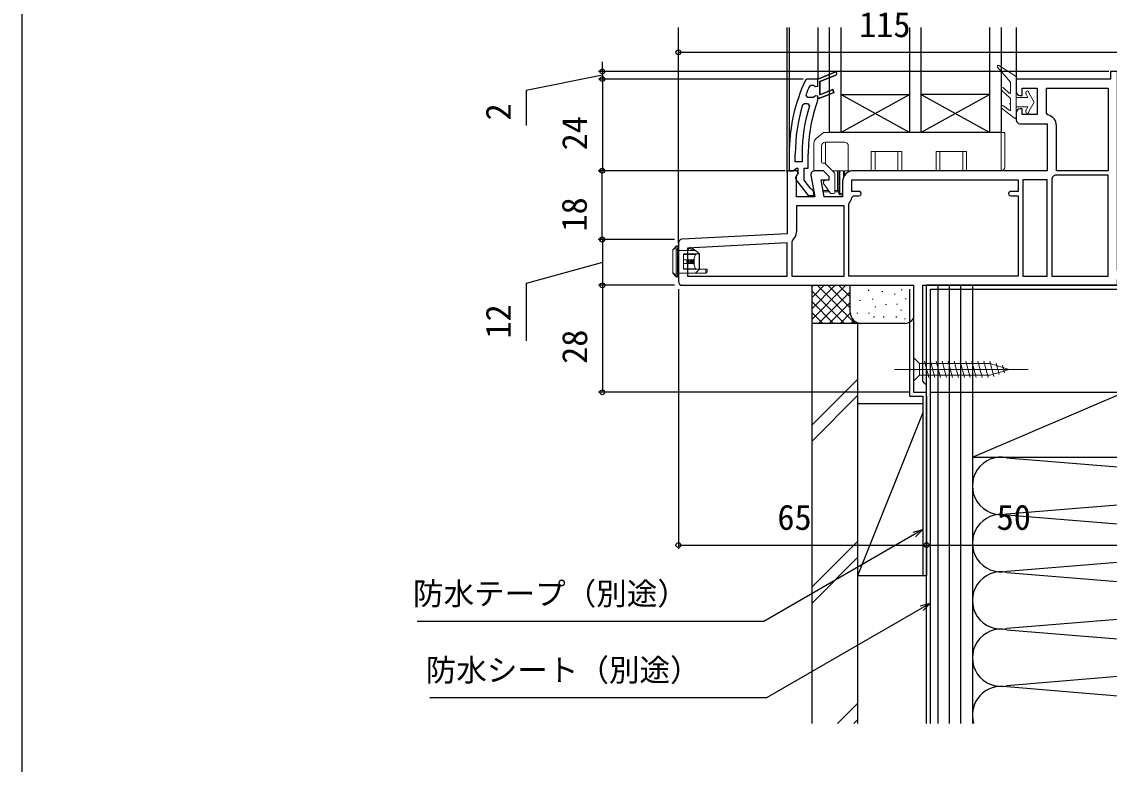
# Model space of a CAD drawing. Units: millimetres, scale not verified. Extents: x -525 to 525, y -783 to 778.
# Drawn here: x -525 to -240.2, y -75 to 119.3 of the extents above; entities that cross this region are included whole.
import ezdxf
from ezdxf.enums import TextEntityAlignment as Align

# ---------------------------------------------------------------- set-up
doc = ezdxf.new("R2010")
doc.units = ezdxf.units.MM
doc.header["$LTSCALE"] = 4
for name, color, linetype in [('0-3_YKK_11', 7, 'Continuous'), ('0-4_YKK_12', 2, 'Continuous'), ('0-7_YKK_D', 6, 'Continuous'), ('0-8_YKK_ZWAK', 7, 'Continuous'), ('0-9_YSS_K', 3, 'Continuous'), ('0-A_YSS_KE', 3, 'Continuous')]:
    doc.layers.add(name, color=color, linetype=linetype)
doc.layers.add('0-5_YKK_13', color=4, linetype='Continuous', lineweight=18)
doc.styles.add('ＭＳ ゴシック', font='')
doc.styles.get('ＭＳ ゴシック').set_extended_font_data('MS Gothic')

msp = doc.modelspace()

# ---------------------------------------------------------------- linework, layer by layer
at = {"layer": '0-3_YKK_11'}
for p, q in [((-264.5, 95.542), (-264.5, 93.642)), ((-353, 61.394), (-353, 51.342))]:
    msp.add_line(p, q, dxfattribs=at)
for points in [[(-352, 50.342), (-291.4, 50.342), (-291.4, 22.342), (-288, 22.342), (-288, 24.242), (-288.5, 24.742), (-289, 25.242), (-289, 50.342), (-238, 50.342), (-238, 51.842), (-225.5, 51.842), (-225.5, 50.342), (-223, 50.342), (-223, 54.342), (-238, 54.342), (-238, 106.342), (-239.8, 106.342), (-239.8, 104.342), (-264.5, 104.342), (-264.5, 101.042)], [(-318.705, 102.442), (-318.247, 102.742), (-317.575, 102.742), (-317.09, 102.367), (-316.5, 102.442), (-316.5, 104.342), (-312.048, 106.114), (-316.5, 104.342), (-319.282, 104.342), (-319.736, 104.053)], [(-311.752, 105.371), (-316, 103.68), (-316, 100.204), (-312.548, 101.577), (-312.252, 100.834), (-316, 99.342), (-316.5, 99.342), (-316.5, 99.842), (-317.09, 99.917), (-317.575, 99.542), (-317.6, 99.542), (-319.135, 99.542), (-319.604, 100.217)], [(-316.53, 98.725), (-316.5, 98.896), (-316.5, 99.342), (-316, 99.342), (-312.252, 100.834), (-312.548, 101.577), (-316, 100.204), (-316, 103.68), (-311.752, 105.371)], [(-263.5, 100.042), (-263, 100.042), (-263, 101.942), (-259, 101.942), (-259, 95.042), (-263, 95.042), (-263, 96.542), (-263.5, 96.542)], [(-256.218, 94.961), (-256.6, 95.447), (-256.6, 101.942), (-240.4, 101.942)], [(-240.4, 101.942), (-240.4, 80.342), (-254, 80.342), (-254, 92.142)], [(-320.491, 97.588), (-320.013, 97.942), (-319.176, 97.942), (-318.699, 97.295)], [(-263.5, 92.642), (-256.4, 92.642), (-256.4, 80.342), (-307.1, 80.342)], [(-324, 84.71), (-324, 80.342), (-322.9, 80.342), (-322.404, 80.78), (-322.106, 81.042), (-321.7, 81.042), (-321.7, 79.642), (-321.9, 79.242)], [(-320.6, 84.71), (-320.6, 82.642), (-322.4, 82.642), (-322.4, 84.71)], [(-322.087, 77.826), (-318.975, 73.842), (-317.5, 73.842), (-317.5, 74.944), (-317.975, 75.443), (-318.345, 75.635), (-320.1, 77.881), (-320.1, 81.042), (-319, 81.042), (-319, 84.71)], [(-318.285, 79.169), (-317.293, 73.542), (-322.1, 73.542), (-322.1, 78.899), (-321.558, 79.767), (-321.877, 80.342), (-324.5, 80.342), (-324.5, 63.836), (-352.052, 62.392)], [(-310, 77.442), (-310, 73.542), (-314.856, 73.542), (-315.632, 77.942), (-313.5, 77.942), (-313.5, 78.842), (-315, 80.342), (-317.3, 80.342)], [(-305.7, 74.942), (-307.6, 74.942), (-307.6, 77.942), (-264, 77.942), (-264, 74.942), (-265.9, 74.942)], [(-255.024, 78.631), (-255.2, 78.25), (-255.2, 52.742), (-240.4, 52.742)], [(-240.4, 52.742), (-240.4, 79.142), (-254.308, 79.142), (-254.689, 78.966)], [(-264, 52.742), (-308.4, 52.742), (-308.4, 71.542), (-308.262, 71.887)], [(-307.613, 73.294), (-307.116, 73.742), (-305.7, 73.742)], [(-265.9, 73.742), (-264, 73.742), (-264, 52.742)], [(-309.6, 52.742), (-309.6, 71.142), (-322.1, 71.142), (-322.1, 64.311)], [(-323.124, 62.1), (-323.3, 61.718), (-323.3, 52.742), (-309.6, 52.742)]]:
    msp.add_lwpolyline(points, dxfattribs=at)
for points in [[(-256.4, 52.742), (-256.4, 77.942), (-262.8, 77.942), (-262.8, 52.742)], [(-324.5, 61.433), (-350.6, 60.065), (-350.6, 52.742), (-324.5, 52.742)]]:
    msp.add_lwpolyline(points, close=True, dxfattribs=at)
for centre, radius, start, end in [((-311.9, 105.742), 0.4, 291.69939, 111.69941), ((-311.9, 105.742), 0.4, 291.69939, 111.69941), ((-278, 84.71), 46, 155.13402, 179.99999), ((-278, 84.71), 44.4, 156.46078, 159.55779), ((-263.5, 101.042), 1, 180.00001, 269.99999), ((-278, 84.71), 44.4, 163.13981, 180.00001), ((-278, 84.71), 42.6, 162.81723, 180.00001), ((-278, 84.71), 41, 160.01112, 180.00001), ((-263.5, 95.542), 1, 90.00001, 179.99999), ((-256.9, 92.142), 2.9, 0.00001, 76.39104), ((-263.5, 93.642), 1, 180.00001, 269.99999), ((-317.3, 79.342), 1, 90, 189.99998), ((-307.1, 77.442), 2.9, 90.00001, 179.99999), ((-321.3, 78.442), 1, 126.86989, 218.08672), ((-256.9, 80.842), 2.9, 310.32022, 319.67978), ((-305.7, 74.342), 0.6, 269.99999, 90.00001), ((-265.9, 74.342), 0.6, 89.99999, 270.00001), ((-310, 73.542), 2.4, 316.39716, 354.0622), ((-325, 64.311), 2.9, 310.32022, 0.00001), ((-352, 61.394), 1, 93.00003, 180), ((-352, 51.342), 1, 180.00001, 269.99999)]:
    msp.add_arc(centre, radius, start, end, dxfattribs=at)
at = {"layer": '0-4_YKK_12'}
for p, q in [((-353, 61.252), (-353, 117.842)), ((-324.5, 79.843), (-324.5, 117.842)), ((-324, 117.842), (-324, 84.71)), ((-316.5, 117.842), (-316.5, 104.342)), ((-313.499, 117.842), (-313.501, 90.342)), ((-310.5, 117.842), (-310.5, 90.342)), ((-292.5, 117.842), (-292.5, 90.342)), ((-289.5, 117.842), (-289.5, 90.342)), ((-271.5, 117.842), (-271.5, 90.342)), ((-268.5, 117.842), (-268.5, 90.342)), ((-264.5, 117.842), (-264.5, 103.842)), ((-310.5, 100.342), (-292.5, 100.342)), ((-310.5, 90.342), (-292.5, 100.342)), ((-292.5, 90.342), (-310.5, 100.342)), ((-271.5, 100.342), (-289.5, 100.342)), ((-271.5, 90.342), (-289.5, 100.342)), ((-289.5, 90.342), (-271.5, 100.342)), ((-268.5, 90.342), (-313.501, 90.342))]:
    msp.add_line(p, q, dxfattribs=at)
at = {"layer": '0-5_YKK_13'}
for p, q in [((-266.048, 103.499), (-269.428, 107.447)), ((-264.5, 105.042), (-269.04, 107.896)), ((-266, 103.369), (-266, 100.794)), ((-264.5, 94.342), (-264.5, 105.042)), ((-266.064, 99.302), (-268.372, 101.45)), ((-266.336, 100.648), (-267.828, 102.035)), ((-262, 100.842), (-262, 100.61)), ((-261.445, 99.542), (-261.946, 100.41)), ((-261.2, 100.842), (-261.2, 100.717)), ((-259.8, 98.292), (-261.2, 100.717)), ((-266.323, 96.169), (-267.855, 97.358)), ((-266, 99.155), (-266, 98.02)), ((-266, 97.62), (-266, 96.328)), ((-261.445, 99.542), (-264.5, 99.542)), ((-261.445, 97.042), (-264.5, 97.042)), ((-261.445, 97.042), (-261.946, 96.175)), ((-259.8, 98.292), (-261.2, 95.868)), ((-268.346, 96.727), (-264.984, 94.106)), ((-262, 95.975), (-262, 95.742)), ((-261.2, 95.868), (-261.2, 95.742)), ((-315.082, 90.277), (-316.937, 88.793)), ((-268.5, 90.342), (-314.895, 90.342)), ((-268.5, 90.342), (-267.5, 90.342)), ((-268.5, 80.342), (-268.5, 90.342)), ((-267.5, 90.342), (-267.5, 81.342)), ((-317.5, 87.622), (-317.5, 80.542)), ((-315.5, 82.542), (-315.5, 86.842)), ((-314.5, 87.842), (-309.5, 87.842)), ((-314.5, 82.171), (-314.5, 87.842)), ((-308.5, 86.842), (-308.5, 80.342)), ((-294.5, 85.342), (-302.5, 85.342)), ((-302.5, 80.342), (-302.5, 85.342)), ((-295.5, 80.342), (-295.5, 85.342)), ((-294.5, 85.342), (-294.5, 80.342)), ((-277.5, 85.342), (-285.5, 85.342)), ((-285.5, 80.342), (-285.5, 85.342)), ((-278.5, 80.342), (-278.5, 85.342)), ((-277.5, 85.342), (-277.5, 80.342)), ((-317.5, 80.322), (-317.5, 80.342)), ((-317.3, 80.342), (-317.5, 80.342)), ((-317.3, 80.342), (-315.707, 80.342)), ((-314.879, 82.342), (-315.3, 82.342)), ((-312.146, 79.817), (-314.525, 82.196)), ((-312.672, 80.342), (-308.5, 80.342)), ((-311, 74.342), (-311, 80.042)), ((-311, 80.042), (-310.7, 80.042)), ((-310.7, 80.042), (-310.7, 74.342)), ((-309.8, 78.501), (-309.8, 80.342)), ((-309.5, 80.342), (-309.5, 79.07)), ((-308.5, 80.342), (-302.5, 80.342)), ((-294.5, 80.342), (-295.5, 80.342)), ((-294.5, 80.342), (-285.5, 80.342)), ((-277.5, 80.342), (-278.5, 80.342)), ((-277.5, 80.342), (-268.5, 80.342)), ((-315, 77.427), (-315, 77.106)), ((-314.964, 76.991), (-313.199, 74.47)), ((-314.307, 77.942), (-314.9, 77.6)), ((-312, 74.642), (-312, 79.464)), ((-315.138, 75.142), (-313.67, 75.142)), ((-313.46, 74.842), (-315.085, 74.842)), ((-312.953, 74.342), (-312.3, 74.342)), ((-312, 75.142), (-311.3, 75.142)), ((-311.3, 74.842), (-312, 74.842)), ((-311.3, 75.142), (-311.3, 74.842)), ((-310.7, 74.342), (-310, 74.342)), ((-310, 74.042), (-310.7, 74.042)), ((-353.674, 60.339), (-354.494, 59.519)), ((-353.376, 60.643), (-353.38, 60.637)), ((-354.5, 53.619), (-354.5, 59.519)), ((-354.494, 59.519), (-354.5, 59.519)), ((-354.494, 59.519), (-354.494, 53.667)), ((-353.254, 59.643), (-353.548, 59.643)), ((-353, 59.643), (-353, 53.443)), ((-348.5, 59.443), (-353, 59.443)), ((-351.7, 58.543), (-348.264, 58.543)), ((-351.7, 58.439), (-351.7, 58.543)), ((-351.7, 58.439), (-351.7, 57.043)), ((-348.443, 58.439), (-351.7, 58.439)), ((-350.8, 57.043), (-351.7, 57.043)), ((-351.7, 57.043), (-351.7, 56.043)), ((-350.8, 57.043), (-350.8, 56.043)), ((-350.359, 57.043), (-350.8, 57.043)), ((-350.217, 57.043), (-350.217, 56.043)), ((-349.8, 57.043), (-350.217, 57.043)), ((-349.8, 57.043), (-349.8, 56.043)), ((-349.667, 57.043), (-349.8, 57.043)), ((-349.486, 57.043), (-349.486, 56.043)), ((-349.45, 57.043), (-349.258, 57.043)), ((-349.258, 57.043), (-349.258, 56.043)), ((-349.028, 57.043), (-349.258, 57.043)), ((-349.028, 57.043), (-349.028, 56.043)), ((-348.888, 57.439), (-348.888, 55.647)), ((-347.5, 58.543), (-348.5, 59.443)), ((-347.565, 58.543), (-348.264, 58.543)), ((-347.565, 54.543), (-347.565, 58.543)), ((-347.565, 58.543), (-347.5, 58.543)), ((-347.5, 58.543), (-347.5, 54.543)), ((-351.7, 56.043), (-351.7, 54.647)), ((-351.7, 54.647), (-348.443, 54.647)), ((-350.217, 56.043), (-350.359, 56.043)), ((-349.8, 56.043), (-350.217, 56.043)), ((-349.667, 56.043), (-349.8, 56.043)), ((-349.486, 56.043), (-349.667, 56.043)), ((-349.45, 56.043), (-349.486, 56.043)), ((-349.258, 56.043), (-349.45, 56.043)), ((-349.028, 56.043), (-349.258, 56.043)), ((-348.5, 53.543), (-347.5, 54.543)), ((-347.565, 54.543), (-348.264, 54.543)), ((-347.5, 54.543), (-347.565, 54.543)), ((-345.8, 54.543), (-345.5, 54.543)), ((-354.494, 53.667), (-353.631, 52.804)), ((-353.488, 52.531), (-353.549, 52.592)), ((-353.337, 52.53), (-353.276, 52.443)), ((-348.5, 53.543), (-353, 53.543)), ((-345.8, 53.543), (-348.5, 53.543)), ((-291.4, 31.442), (-291.4, 25.242)), ((-291.4, 31.442), (-289.85, 29.893)), ((-271.316, 29.893), (-289.85, 29.893)), ((-289.85, 29.893), (-289.85, 26.793)), ((-287.424, 26.243), (-288.549, 30.443)), ((-285.871, 26.243), (-286.996, 30.443)), ((-284.318, 26.243), (-285.443, 30.443)), ((-282.765, 26.243), (-283.89, 30.443)), ((-281.212, 26.243), (-282.337, 30.443)), ((-279.659, 26.243), (-280.784, 30.443)), ((-278.106, 26.243), (-279.231, 30.443)), ((-276.553, 26.243), (-277.679, 30.443)), ((-275, 26.243), (-276.126, 30.443)), ((-273.447, 26.243), (-274.573, 30.443)), ((-271.894, 26.243), (-273.02, 30.443)), ((-270.411, 26.501), (-271.467, 30.443)), ((-266.4, 28.343), (-271.316, 29.893)), ((-268.979, 26.953), (-269.792, 29.989)), ((-267.547, 27.404), (-268.096, 29.454)), ((-296.4, 28.342), (-261.4, 28.343)), ((-291.4, 25.242), (-289.85, 26.793)), ((-289.85, 26.793), (-271.316, 26.793)), ((-266.4, 28.343), (-271.316, 26.793))]:
    msp.add_line(p, q, dxfattribs=at)
for points in [[(-301.5, 85.342), (-301.5, 80.342), (-302.5, 80.342)], [(-284.5, 85.342), (-284.5, 80.342), (-285.5, 80.342)], [(-311, 75.142), (-311.3, 75.142), (-311.3, 80.342)], [(-310.7, 74.042), (-310.7, 74.342), (-311, 74.342)], [(-354.412, 59.731), (-353.592, 60.551), (-353.588, 60.555)], [(-353.376, 60.643), (-353, 60.643), (-353, 59.643), (-353.254, 59.643)], [(-350.4, 59.443), (-350.4, 60.043), (-348.8, 59.443)], [(-349.8, 59.818), (-349.8, 60.343), (-348, 59.143)], [(-353.254, 59.643), (-353.254, 53.443), (-353.548, 53.443), (-353.548, 59.643)], [(-350.359, 56.043), (-350.359, 57.043), (-350.217, 57.043)], [(-349.667, 56.043), (-349.667, 57.043), (-349.486, 57.043)], [(-349.45, 56.043), (-349.45, 57.043), (-349.486, 57.043)], [(-349.028, 57.043), (-348.948, 57.237), (-348.888, 57.439)], [(-348.286, 59.25), (-348, 59.143), (-348, 58.993)], [(-350.359, 56.043), (-350.8, 56.043), (-351.7, 56.043)], [(-348.264, 54.543), (-351.7, 54.543), (-351.7, 54.647)], [(-348.888, 55.647), (-348.947, 55.845), (-349.028, 56.043)], [(-345.8, 53.543), (-345.8, 54.543), (-347.5, 54.543)], [(-345.5, 54.543), (-345.5, 53.843), (-345.8, 53.543)], [(-353.549, 52.592), (-354.5, 53.543), (-354.5, 53.619)], [(-353.254, 53.443), (-353, 53.443), (-353, 52.443), (-353.276, 52.443)]]:
    msp.add_lwpolyline(points, dxfattribs=at)
for centre, radius, start, end in [((-269.2, 107.642), 0.3, 57.84718, 220.56105), ((-266.2, 103.369), 0.2, 0, 40.56105), ((-268.1, 101.742), 0.4, 47.0674, 227.0674), ((-266.2, 100.794), 0.2, 227.0674, 0), ((-261.6, 100.842), 0.4, 0, 180), ((-261.6, 100.61), 0.4, 180, 210), ((-268.1, 97.042), 0.4, 52.18768, 232.05449), ((-266, 97.82), 0.2, 90, 270), ((-266.2, 99.155), 0.2, 0, 47.0674), ((-266.2, 96.328), 0.2, 232.18768, 0), ((-264.8, 94.342), 0.3, 232.05449, 0), ((-261.6, 95.975), 0.4, 150, 180), ((-261.6, 95.742), 0.4, 180, 0), ((-316, 87.622), 1.5, 128.65981, 180), ((-314.895, 90.042), 0.3, 90, 128.65981), ((-314.5, 86.842), 1, 90, 180), ((-309.5, 86.842), 1, 0, 90), ((-317.3, 80.542), 0.2, 180, 270), ((-315.3, 82.542), 0.2, 180, 270), ((-314.879, 81.842), 0.5, 45, 90), ((-312.5, 79.464), 0.5, 0, 45), ((-311.3, 80.042), 0.3, 0, 90), ((-311.3, 80.042), 0.6, 0, 30), ((-268.5, 81.342), 1, 270, 0), ((-314.8, 77.427), 0.2, 120, 180), ((-314.8, 77.106), 0.2, 180, 215), ((-312.953, 74.642), 0.3, 215, 270), ((-312.3, 74.642), 0.3, 270, 0), ((-311.3, 74.542), 0.3, 0, 90), ((-310.7, 74.342), 0.3, 180, 270), ((-353.37, 60.334), 0.304, 91.7644, 179.04855), ((-353.39, 60.351), 0.284, 135.21566, 182.49633), ((-353.383, 60.342), 0.295, 89.30544, 134.94469), ((-353.376, 60.343), 0.3, 90, 135), ((-354.2, 59.519), 0.3, 135, 180), ((-354.211, 59.531), 0.284, 135.21566, 182.49633), ((-353.348, 52.792), 0.284, 177.50367, 224.78434), ((-353.319, 52.844), 0.314, 187.32627, 266.78077), ((-353.383, 52.766), 0.24, 226.38814, 281.18869), ((-353.276, 52.743), 0.3, 225, 270)]:
    msp.add_arc(centre, radius, start, end, dxfattribs=at)
for centre, major_axis, ratio, start_param, end_param in [((-353.688, 59.643), (0, 0.7), 0.2, 4.712389, 6.1791526), ((-353.394, 59.643), (0, 1), 0.14, 4.712389, 6.1791526), ((-346.711, 56.543), (0, 2.9), 0.789474, 0.8581397, 1.2566748), ((-348.264, 58.243), (0, 0.3), 0.789474, 6.2831853, 7.141325), ((-346.711, 56.543), (0, 2.9), 0.789474, 1.8849178, 2.283453), ((-348.264, 54.843), (0, 0.3), 0.789474, 2.283453, 3.1415927), ((-354.2, 53.667), (0.286, 0.119), 0.756388, 2.640578, 2.8379736), ((-353.688, 53.443), (0, 0.7), 0.2, 3.5625567, 4.712389), ((-353.394, 53.443), (0, 1), 0.14, 3.5625567, 4.712389)]:
    msp.add_ellipse(centre, major_axis=major_axis, ratio=ratio, start_param=start_param, end_param=end_param, dxfattribs=at)
at = {"layer": '0-7_YKK_D'}
for p, q in [((-353, 109.342), (-353, 112.342)), ((-353, 111.342), (-238, 111.342)), ((-372.921, 106.342), (-372.921, 108.892)), ((-240.3, 106.342), (-373.921, 106.342)), ((-372.921, 106.342), (-372.921, 104.342)), ((-372.921, 106.342), (-372.921, 104.342)), ((-320.282, 104.342), (-373.921, 104.342)), ((-320.282, 104.342), (-373.921, 104.342)), ((-372.921, 104.342), (-372.921, 80.342)), ((-372.921, 104.342), (-372.921, 101.792)), ((-325, 80.342), (-374.012, 80.342)), ((-325, 80.342), (-373.921, 80.342)), ((-373.012, 62.342), (-373.012, 80.342)), ((-355, 62.342), (-374.012, 62.342)), ((-354, 62.342), (-373.921, 62.342)), ((-372.921, 62.342), (-372.921, 50.342)), ((-354, 50.342), (-373.921, 50.342)), ((-354, 50.342), (-373.921, 50.342)), ((-372.921, 50.342), (-372.921, 22.342)), ((-353, 49.342), (-353, -18.658)), ((-292.4, 22.342), (-373.921, 22.342)), ((-288, 21.342), (-288, -18.658)), ((-288, 21.342), (-288, -18.658)), ((-287, 22.342), (2, 22.342)), ((-353, -17.658), (-288, -17.658)), ((-288, -17.658), (-238, -17.658))]:
    msp.add_line(p, q, dxfattribs=at)
for points in [[(-372.921, 105.342), (-392.921, 101.38), (-392.921, 92.165)], [(-372.921, 56.342), (-392.921, 50.821), (-392.921, 35.776)], [(-289, -13.609), (-291.208, -14.884), (-330.653, -37.658), (-421.43, -37.658)], [(-291.55, -14.293), (-289, -13.609), (-290.867, -15.476)], [(-287, -32.882), (-289.208, -34.157), (-329.912, -57.658), (-418.098, -57.658)], [(-289.55, -33.566), (-287, -32.882), (-288.867, -34.749)]]:
    msp.add_lwpolyline(points, dxfattribs=at)
for centre in [(-353, 111.342), (-372.921, 106.342), (-372.921, 104.342), (-372.921, 104.342), (-373.012, 80.342), (-372.921, 80.342), (-373.012, 62.342), (-372.921, 62.342), (-372.921, 50.342), (-372.921, 50.342), (-372.921, 22.342), (-353, -17.658), (-288, -17.658), (-288, -17.658)]:
    msp.add_circle(centre, 0.637, dxfattribs=at)
at = {"layer": '0-8_YKK_ZWAK'}
msp.add_line((-525, 747.3), (-525, -782.7), dxfattribs=at)
at = {"layer": '0-9_YSS_K'}
for p, q in [((-318, 40.343), (-318, 50.343)), ((-318, 41.485), (-309.142, 50.343)), ((-318, 44.313), (-311.971, 50.343)), ((-318, 47.142), (-314.799, 50.343)), ((-318, 49.97), (-317.627, 50.343)), ((-318, 48.828), (-309.515, 40.343)), ((-316.686, 50.343), (-306.686, 40.343)), ((-316.314, 40.343), (-308, 48.656)), ((-313.858, 50.343), (-308, 44.485)), ((-311.029, 50.343), (-308, 47.313)), ((-308.201, 50.343), (-308, 50.142)), ((-308, 43.342), (-308, 50.343)), ((-303.245, 49.126), (-303.245, 48.926)), ((-299.651, 48.822), (-299.651, 48.622)), ((-294.585, 49.239), (-294.585, 49.039)), ((-276, 50.342), (-288, 50.342)), ((-288, -64.358), (-288, 50.342)), ((-285, -64.358), (-285, 50.342)), ((-282, -64.358), (-282, 50.342)), ((-279, -64.358), (-279, 50.342)), ((-276, 5.342), (-171, 50.342)), ((-276, 50.342), (-276, -64.358)), ((-318, 45.999), (-312.343, 40.343)), ((-313.485, 40.343), (-308, 45.828)), ((-305.505, 46.486), (-305.505, 46.286)), ((-302.158, 46.819), (-302.158, 46.619)), ((-296.434, 48.155), (-296.434, 47.955)), ((-293.498, 46.932), (-293.498, 46.732)), ((-318, 43.171), (-315.172, 40.343)), ((-310.657, 40.343), (-307.982, 43.017)), ((-306.172, 43.148), (-306.172, 42.948)), ((-303.159, 43.148), (-303.159, 42.948)), ((-301.499, 44.817), (-301.499, 44.617)), ((-298.706, 45.419), (-298.706, 45.219)), ((-295.767, 45.484), (-295.767, 45.284)), ((-294.754, 43.953), (-294.754, 43.753)), ((-305, 40.343), (-318, 40.343)), ((-307.828, 40.343), (-307.034, 41.137)), ((-293.649, 40.342), (-305, 40.342)), ((-301.833, 42.146), (-301.833, 41.946)), ((-299.318, 42.146), (-299.318, 41.946)), ((-295.936, 42.146), (-295.936, 41.946)), ((-293.667, 41.646), (-293.667, 41.446)), ((-306, 25.8), (-318, 13.8)), ((-318, 9.558), (-306, 21.558)), ((-306, -25.657), (-306, 19.343)), ((-289, 19.343), (-306, 19.343)), ((-288, 19.343), (-288, -25.657)), ((-306, -25.657), (-289, 16.843)), ((-276, 5.342), (-276, -64.358)), ((-266.968, 5.184), (-180.032, -1.999)), ((-266.968, -9.499), (-180.032, -2.316)), ((-180.032, -16.999), (-266.968, -9.816)), ((-306, -16.626), (-318, -28.626)), ((-266.968, -24.499), (-180.032, -17.316)), ((-306, -20.869), (-318, -32.869)), ((-266.968, -24.816), (-180.032, -31.999)), ((-306, -25.657), (-288, -25.657)), ((-180.032, -32.316), (-266.968, -39.499)), ((-266.968, -39.816), (-180.032, -46.999)), ((-180.032, -47.316), (-266.968, -54.499)), ((-180.032, -61.999), (-266.968, -54.816)), ((-306, -59.052), (-311.305, -64.358)), ((-306, -63.295), (-307.063, -64.358))]:
    msp.add_line(p, q, dxfattribs=at)
for centre, radius, start, end in [((-305, 43.342), 3, 180, 270), ((-293.9, 43.342), 3, 270, 326.44238), ((-268.5, -2.158), 7.5, 78.21647, 281.78351), ((-268.5, -17.158), 7.5, 78.21647, 281.78351), ((-268.5, -32.158), 7.5, 78.21647, 281.78351), ((-268.5, -47.158), 7.5, 78.21647, 281.78352), ((-268.5, -62.158), 7.5, 78.21647, 197.05965)]:
    msp.add_arc(centre, radius, start, end, dxfattribs=at)
at = {"layer": '0-A_YSS_KE'}
for p, q in [((-292.349, 21.342), (-292.349, 49.342)), ((-318, -64.358), (-318, 40.343))]:
    msp.add_line(p, q, dxfattribs=at)
for points in [[(-287, -64.358), (-287, 49.342), (-223, 49.342)], [(-306, -64.358), (-306, 40.343), (-318, 40.343)], [(-292.349, 21.342), (-289, 21.342), (-289, -25.658)]]:
    msp.add_lwpolyline(points, dxfattribs=at)
msp.add_lwpolyline([(-171, 5.342), (-171, 50.342), (-276, 50.342), (-276, 5.342)], close=True, dxfattribs=at)

# ---------------------------------------------------------------- texts
at = {"layer": '0-7_YKK_D', "style": 'ＭＳ ゴシック'}
for s, height, p in [('115', 6.598, (-305.676, 113.342)), ('65', 6.598, (-327.071, -15.658)), ('50', 6.598, (-269.648, -15.658)), ('防水テープ（別途）', 5.865, (-422.521, -35.067)), ('防水シート（別途）', 5.865, (-419.189, -55.067))]:
    msp.add_text(s, height=height, dxfattribs=at).set_placement(p, align=Align.BOTTOM_LEFT)
for s, p in [('2', (-394.921, 93.5)), ('24', (-374.921, 85.669)), ('18', (-375.012, 64.414)), ('12', (-394.921, 36.395)), ('28', (-374.921, 29.771))]:
    msp.add_text(s, height=6.598, rotation=90, dxfattribs=at).set_placement(p, align=Align.BOTTOM_LEFT)

doc.saveas('drawing.dxf')
